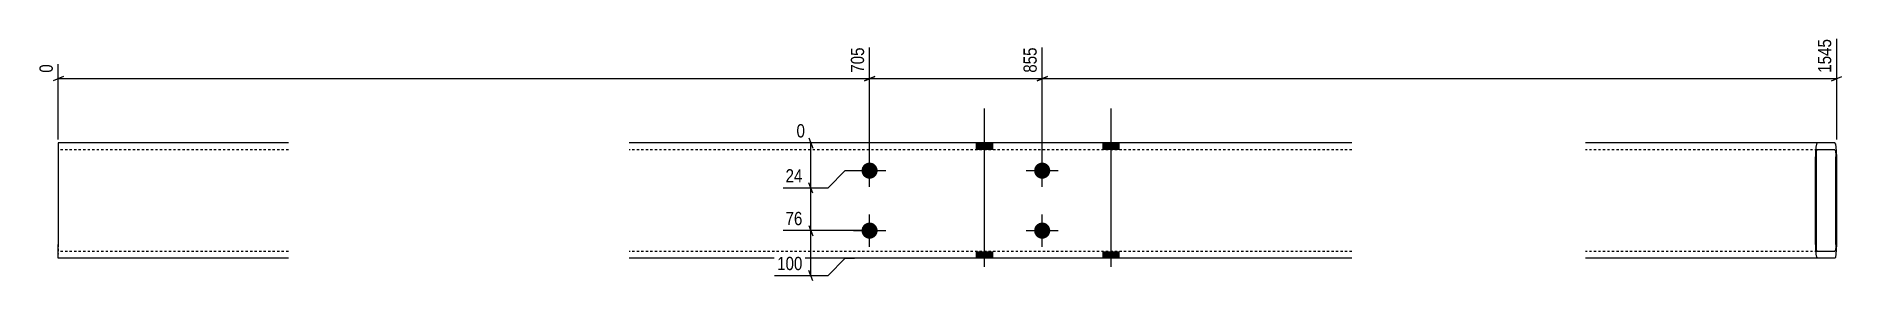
# Model space of a CAD drawing. Header units: millimetres. Extents: x 7 to 9258, y 7 to 352.
# Drawn here: x 7689 to 9258, y 9 to 221 of the extents above.
import ezdxf

# ---------------------------------------------------------------- set-up
doc = ezdxf.new("R2010")
doc.units = ezdxf.units.MM
doc.linetypes.add('DXK_LINE_DOT2', pattern=[3.9198, 1.9599, -1.9599])
doc.layers.add('MÅLSÆTNING', color=7, linetype='Continuous')
doc.layers.add('STÅL', color=7, linetype='Continuous')
doc.styles.add('Arial Narrow', font='ARIALN.TTF', dxfattribs={"height": 0.2})

msp = doc.modelspace()

# ---------------------------------------------------------------- hatches: boundary and pattern name
at = {"layer": 'STÅL', "linetype": 'Continuous'}
for points in [[(8520.3, 128.5), (8506.3, 128.5), (8506.3, 122.5), (8520.3, 122.5)], [(8630.3, 128.5), (8616.3, 128.5), (8616.3, 122.5), (8630.3, 122.5)], [(8413.3, 111.5, -1), (8413.3, 97.5, -1)], [(8563.3, 111.5, -1), (8563.3, 97.5, -1)], [(8413.3, 59.5, -1), (8413.3, 45.5, -1)], [(8563.3, 59.5, -1), (8563.3, 45.5, -1)], [(8520.3, 34.5), (8506.3, 34.5), (8506.3, 28.5), (8520.3, 28.5)], [(8630.3, 34.5), (8616.3, 34.5), (8616.3, 28.5), (8630.3, 28.5)]]:
    msp.add_hatch(color=3, dxfattribs=at).paths.add_polyline_path(points)

# ---------------------------------------------------------------- linework, layer by layer
at = {"layer": 'MÅLSÆTNING', "color": 7, "linetype": 'Continuous'}
for p, q in [((8413.3, 107.5), (8413.3, 211.4)), ((8413.3, 107.5), (8413.3, 211.4)), ((8563.3, 107.5), (8563.3, 211.4)), ((8563.3, 107.5), (8563.3, 211.4)), ((9253.7, 131.5), (9253.7, 218.7)), ((7708.3, 131.5), (7708.3, 196.8)), ((7712.8, 186.1), (7703.8, 182.5)), ((7708.3, 184.3), (8413.3, 184.3)), ((8417.8, 186.1), (8408.8, 182.5)), ((8408.8, 182.5), (8417.8, 186.1)), ((8413.3, 184.3), (8563.3, 184.3)), ((8567.8, 186.1), (8558.8, 182.5)), ((8558.8, 182.5), (8567.8, 186.1)), ((8563.3, 184.3), (9253.7, 184.3)), ((9249.2, 182.5), (9258.2, 186.1)), ((8400.3, 128.5), (8349.8, 128.5)), ((8360.4, 133), (8364, 124)), ((8362.2, 89.5), (8362.2, 128.5)), ((8377.2, 89.5), (8392.2, 104.5)), ((8377.2, 89.5), (8392.2, 104.5)), ((8392.2, 104.5), (8410.3, 104.5)), ((8392.2, 104.5), (8410.3, 104.5)), ((8338.1, 89.5), (8377.2, 89.5)), ((8338.1, 89.5), (8377.2, 89.5)), ((8364, 85), (8360.4, 94)), ((8364, 85), (8360.4, 94)), ((8410.3, 52.5), (8338.1, 52.5)), ((8360.4, 57), (8364, 48)), ((8362.2, 13.5), (8362.2, 52.5)), ((8364, 9), (8360.4, 18)), ((8377.2, 13.5), (8392.2, 28.5)), ((8392.2, 28.5), (8400.3, 28.5)), ((8330.8, 13.5), (8377.2, 13.5))]:
    msp.add_line(p, q, dxfattribs=at)
at = {"layer": 'STÅL', "color": 3, "linetype": 'Continuous'}
for p, q in [((8513.3, 21), (8513.3, 158.5)), ((8623.3, 21), (8623.3, 158.5)), ((8506.3, 122.5), (8506.3, 128.5)), ((8520.3, 122.5), (8520.3, 128.5)), ((8616.3, 122.5), (8616.3, 128.5)), ((8630.3, 122.5), (8630.3, 128.5)), ((8413.3, 90.5), (8413.3, 118.5)), ((8563.3, 90.5), (8563.3, 118.5)), ((8399.3, 104.5), (8427.3, 104.5)), ((8549.3, 104.5), (8577.3, 104.5)), ((8413.3, 38.5), (8413.3, 66.5)), ((8563.3, 38.5), (8563.3, 66.5)), ((8399.3, 52.5), (8427.3, 52.5)), ((8549.3, 52.5), (8577.3, 52.5)), ((8506.3, 28.5), (8506.3, 34.5)), ((8520.3, 28.5), (8520.3, 34.5)), ((8616.3, 28.5), (8616.3, 34.5)), ((8630.3, 28.5), (8630.3, 34.5))]:
    msp.add_line(p, q, dxfattribs=at)
at = {"layer": 'STÅL', "color": 2, "linetype": 'Continuous'}
for p, q in [((7708.3, 128.5), (7708.3, 116.5)), ((7908.3, 128.5), (7708.3, 128.5)), ((8832.3, 128.5), (8204.3, 128.5)), ((9252.2, 128.5), (9035.3, 128.5)), ((9236.2, 127.6), (9235.7, 125)), ((9236.7, 128.5), (9236.2, 127.6)), ((9252.8, 127.6), (9252.2, 128.5)), ((9253.3, 125), (9252.8, 127.6)), ((7708.3, 116.5), (7708.3, 40.5)), ((9235.4, 121.1), (9235.3, 116.5)), ((9235.3, 40.5), (9235.3, 116.5)), ((9235.7, 125), (9235.4, 121.1)), ((9236, 116.5), (9236.1, 118.8)), ((9236, 40.5), (9236, 116.5)), ((9236.1, 118.8), (9236.2, 120.7)), ((9236.2, 120.7), (9236.5, 122)), ((9236.5, 122), (9236.7, 122.5)), ((9252.2, 122.5), (9236.7, 122.5)), ((9252.2, 122.5), (9252.5, 122)), ((9252.5, 122), (9252.7, 120.7)), ((9252.7, 120.7), (9252.9, 118.8)), ((9252.9, 118.8), (9253, 116.5)), ((9253, 40.5), (9253, 116.5)), ((9253.6, 121.1), (9253.3, 125)), ((9253.7, 116.5), (9253.6, 121.1)), ((9253.7, 40.5), (9253.7, 116.5)), ((7708.3, 29.4), (7708.3, 40.5)), ((9235.3, 40.5), (9235.4, 35.9)), ((9235.4, 35.9), (9235.7, 32)), ((9235.7, 32), (9236.2, 29.4)), ((9236.1, 38.2), (9236, 40.5)), ((9236.2, 36.3), (9236.1, 38.2)), ((9236.5, 35), (9236.2, 36.3)), ((9236.7, 34.5), (9236.5, 35)), ((9252.2, 34.5), (9236.7, 34.5)), ((9252.5, 35), (9252.2, 34.5)), ((9252.7, 36.3), (9252.5, 35)), ((9252.9, 38.2), (9252.7, 36.3)), ((9252.8, 29.4), (9253.3, 32)), ((9253, 40.5), (9252.9, 38.2)), ((9253.3, 32), (9253.6, 35.9)), ((9253.6, 35.9), (9253.7, 40.5)), ((7708.3, 28.5), (7708.3, 29.4)), ((7908.3, 28.5), (7708.3, 28.5)), ((8832.3, 28.5), (8204.3, 28.5)), ((9252.2, 28.5), (9035.3, 28.5)), ((9236.2, 29.4), (9236.7, 28.5)), ((9252.2, 28.5), (9252.8, 29.4))]:
    msp.add_line(p, q, dxfattribs=at)
at = {"layer": 'STÅL', "color": 7, "linetype": 'DXK_LINE_DOT2'}
for p, q in [((7708.3, 128.5), (7708.3, 127.6)), ((7708.3, 127.6), (7708.3, 125)), ((7908.3, 122.5), (7708.3, 122.5)), ((8832.3, 122.5), (8204.3, 122.5)), ((9236.7, 122.5), (9035.3, 122.5)), ((7708.3, 40.5), (7708.3, 32)), ((7908.3, 34.5), (7708.3, 34.5)), ((8832.3, 34.5), (8204.3, 34.5)), ((9236.7, 34.5), (9035.3, 34.5))]:
    msp.add_line(p, q, dxfattribs=at)

# ---------------------------------------------------------------- next in the draw order: wipeouts: each hides what was drawn before it
at = {"color": 0, "linetype": 'Continuous'}
for points in [[(9251.3, 221.1), (9234.5, 221.1), (9234.5, 187), (9251.3, 187)], [(8410.9, 213.8), (8394.1, 213.8), (8394.1, 187), (8410.9, 187)], [(8560.9, 213.8), (8544.1, 213.8), (8544.1, 187), (8560.9, 187)], [(7705.9, 199.2), (7689.1, 199.2), (7689.1, 187), (7705.9, 187)], [(8359.5, 130.9), (8359.5, 147.7), (8347.4, 147.7), (8347.4, 130.9)], [(8357.3, 54.9), (8357.3, 71.7), (8337.9, 71.7), (8337.9, 54.9)], [(8357.3, 15.9), (8357.3, 32.7), (8330.6, 32.7), (8330.6, 15.9)]]:
    msp.add_wipeout(points, dxfattribs=at).dxf.layer = 'MÅLSÆTNING'

# ---------------------------------------------------------------- next in the draw order: linework, layer by layer
at = {"layer": 'MÅLSÆTNING', "color": 7, "linetype": 'Continuous'}
for p, q in [((8362.2, 52.5), (8362.2, 89.5)), ((8410.3, 52.5), (8338.1, 52.5)), ((8360.4, 57), (8364, 48))]:
    msp.add_line(p, q, dxfattribs=at)

# ---------------------------------------------------------------- next in the draw order: texts
at = {"layer": 'MÅLSÆTNING', "color": 3, "linetype": 'Continuous', "style": 'Arial Narrow'}
for s, height, p in [('705', 11.45, (8408.5, 189.4)), ('855', 11.45, (8558.5, 189.4)), ('1545', 11.45, (9248.9, 189.4)), ('0', 11.5, (7703.5, 189.4))]:
    msp.add_text(s, height=height, rotation=90.0002, dxfattribs=at).set_placement(p)
for s, height, p in [('0', 11.5, (8349.8, 133.3)), ('76', 11.45, (8340.3, 57.3)), ('100', 11.45, (8333, 18.3))]:
    msp.add_text(s, height=height, dxfattribs=at).set_placement(p)

# ---------------------------------------------------------------- next in the draw order: wipeouts: each hides what was drawn before it
at = {"color": 0, "linetype": 'Continuous'}
msp.add_wipeout([(8357.3, 91.9), (8357.3, 108.7), (8337.9, 108.7), (8337.9, 91.9)], dxfattribs=at).dxf.layer = 'MÅLSÆTNING'

# ---------------------------------------------------------------- next in the draw order: texts
at = {"layer": 'MÅLSÆTNING', "color": 3, "linetype": 'Continuous', "style": 'Arial Narrow'}
msp.add_text('24', height=11.45, dxfattribs=at).set_placement((8340.3, 94.3))

doc.saveas('drawing.dxf')
